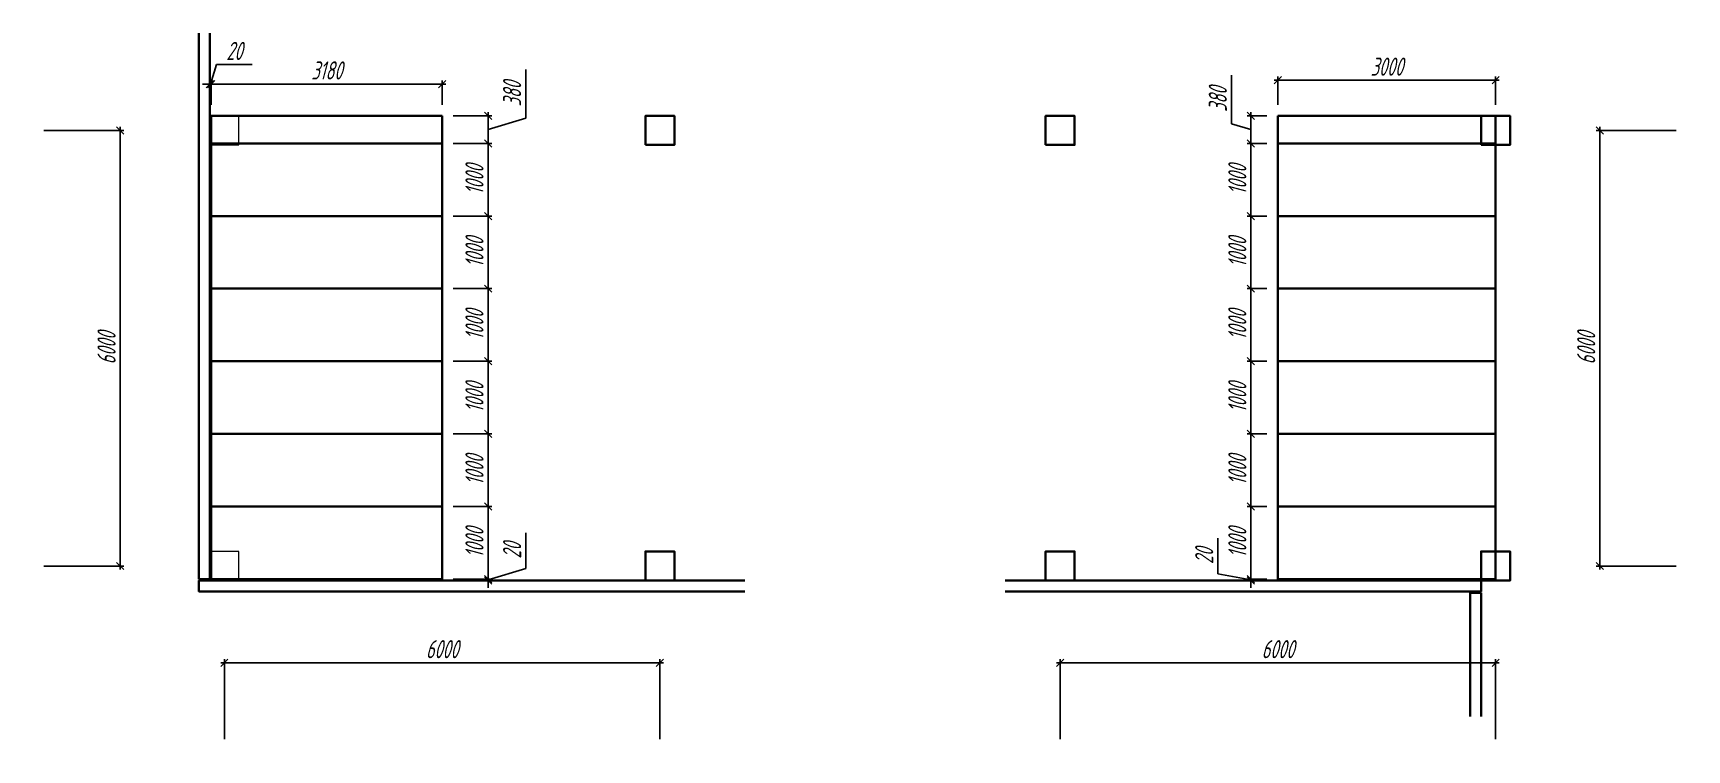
# Model space of a CAD drawing. Header units: millimetres. Extents: x -351329 to 406471, y -382937 to 111767.
# Drawn here: x -63294 to -40511, y -331202 to -321329 of the extents above; entities that cross this region are included whole.
import ezdxf

# ---------------------------------------------------------------- set-up
doc = ezdxf.new("R2010")
doc.units = ezdxf.units.MM
doc.linetypes.add('GOST2.303 4', pattern=[7, 5, -2, 0])
for name, color, linetype, lineweight in [('_Оси', 90, 'Continuous', 13), ('_Размеры', 120, 'Continuous', 13), ('_Сендвичи', 230, 'Continuous', 30), ('_Сендвичи кровля', 5, 'Continuous', 30), ('_Стены', 7, 'Continuous', 30), ('_Сэндвичи штрих', 7, 'Continuous', 5), ('выноска', 7, 'Continuous', 13)]:
    doc.layers.add(name, color=color, linetype=linetype, lineweight=lineweight)
doc.styles.add('СПДС_размеры', font='spdswin.shx', dxfattribs={"width": 0.8, "oblique": 15})
doc.dimstyles.new('СПДС', dxfattribs={"dimtxt": 2.5, "dimasz": 1, "dimexe": 0.5, "dimexo": 1.5, "dimtad": 1, "dimdec": 0, "dimtxsty": 'СПДС_размеры', "dimblk": 'OBLIQUE', "dimcen": 2.5, "dimdle": 0.5, "dimadec": 8, "dimazin": 0, "dimtfac": 1, "dimtdec": 0, "dimtix": 1, "dimtmove": 0, "dimatfit": 3, "dimfxl": 1, "dimarcsym": 0})

# ---------------------------------------------------------------- blocks, each defined once
blk = doc.blocks.new('_Oblique')
at = {"layer": 'выноска', "color": 0, "lineweight": -2}
blk.add_line((-0.5, -0.5), (0.5, 0.5), dxfattribs=at)
blk = doc.blocks.new('*D692')
at = {"layer": '_Оси', "color": 0, "lineweight": -2, "transparency": 16777216}
for p, q in [((-60709, -330002), (-54609, -330002)), ((-60659, -331052), (-60659, -329952)), ((-54659, -331052), (-54659, -329952))]:
    blk.add_line(p, q, dxfattribs=at)
at = {"layer": 'Defpoints', "color": 0, "transparency": 16777216}
for p in [(-54659, -330002), (-60659, -331202), (-54659, -331202)]:
    blk.add_point(p, dxfattribs=at)
at = {"layer": '_Оси', "color": 0, "lineweight": -2, "transparency": 16777216, "xscale": 100, "yscale": 100, "zscale": 100, "rotation": 180}
blk.add_blockref('_Oblique', (-60659, -330002), dxfattribs=at)
at = {"layer": '_Оси', "color": 0, "lineweight": -2, "transparency": 16777216, "xscale": 100, "yscale": 100, "zscale": 100}
blk.add_blockref('_Oblique', (-54659, -330002), dxfattribs=at)
at = {"layer": '_Оси', "color": 0, "lineweight": 25, "transparency": 16777216, "insert": (-57659, -329814.5), "char_height": 250, "attachment_point": 5, "style": 'СПДС_размеры'}
blk.add_mtext('6000', dxfattribs=at)
blk = doc.blocks.new('*D695')
at = {"layer": '_Оси', "color": 0, "lineweight": -2, "transparency": 16777216}
for p, q in [((-63144, -322669), (-62044, -322669)), ((-62094, -328719), (-62094, -322619)), ((-63144, -328669), (-62044, -328669))]:
    blk.add_line(p, q, dxfattribs=at)
at = {"layer": 'Defpoints', "color": 0, "transparency": 16777216}
for p in [(-63294, -322669), (-62094, -322669), (-63294, -328669)]:
    blk.add_point(p, dxfattribs=at)
at = {"layer": '_Оси', "color": 0, "lineweight": -2, "transparency": 16777216, "xscale": 100, "yscale": 100, "zscale": 100}
for p, rotation in [((-62094, -322669), 90), ((-62094, -328669), 270)]:
    blk.add_blockref('_Oblique', p, dxfattribs=dict(at, rotation=rotation))
at = {"layer": '_Оси', "color": 0, "lineweight": 25, "transparency": 16777216, "insert": (-62281.5, -325669), "char_height": 250, "attachment_point": 5, "rotation": 90, "style": 'СПДС_размеры'}
blk.add_mtext('6000', dxfattribs=at)
blk = doc.blocks.new('*D698')
at = {"layer": '_Размеры', "color": 0, "lineweight": -2, "ltscale": 100, "transparency": 16777216}
for p, q in [((-56507, -328703), (-56507, -328210)), ((-57026, -328859), (-56507, -328703)), ((-57026, -328849), (-57026, -328749)), ((-57509, -328849), (-56976, -328849)), ((-57509, -328869), (-56976, -328869)), ((-57026, -328849), (-57026, -328869)), ((-57026, -328849), (-57026, -328869)), ((-57026, -328869), (-57026, -328969))]:
    blk.add_line(p, q, dxfattribs=at)
at = {"layer": 'Defpoints', "color": 0, "ltscale": 100, "transparency": 16777216}
for p in [(-57659, -328849), (-57659, -328869), (-57026, -328869)]:
    blk.add_point(p, dxfattribs=at)
at = {"layer": '_Размеры', "color": 0, "lineweight": -2, "ltscale": 100, "transparency": 16777216, "xscale": 100, "yscale": 100, "zscale": 100}
for p, rotation in [((-57026, -328849), 270), ((-57026, -328869), 90)]:
    blk.add_blockref('_Oblique', p, dxfattribs=dict(at, rotation=rotation))
at = {"layer": '_Размеры', "color": 0, "ltscale": 100, "transparency": 16777216, "insert": (-56695, -328457), "char_height": 250, "attachment_point": 5, "rotation": 90, "style": 'СПДС_размеры'}
blk.add_mtext('20', dxfattribs=at)
blk = doc.blocks.new('*D699')
at = {"layer": '_Размеры', "color": 0, "lineweight": -2, "ltscale": 100, "transparency": 16777216}
for p, q in [((-57026, -328899), (-57026, -327799)), ((-57509, -327849), (-56976, -327849)), ((-57509, -328849), (-56976, -328849))]:
    blk.add_line(p, q, dxfattribs=at)
at = {"layer": 'Defpoints', "color": 0, "ltscale": 100, "transparency": 16777216}
for p in [(-57659, -327849), (-57026, -327849), (-57659, -328849)]:
    blk.add_point(p, dxfattribs=at)
at = {"layer": '_Размеры', "color": 0, "lineweight": -2, "ltscale": 100, "transparency": 16777216, "xscale": 100, "yscale": 100, "zscale": 100}
for p, rotation in [((-57026, -327849), 90), ((-57026, -328849), 270)]:
    blk.add_blockref('_Oblique', p, dxfattribs=dict(at, rotation=rotation))
at = {"layer": '_Размеры', "color": 0, "ltscale": 100, "transparency": 16777216, "insert": (-57213.5, -328349), "char_height": 250, "attachment_point": 5, "rotation": 90, "style": 'СПДС_размеры'}
blk.add_mtext('1000', dxfattribs=at)
blk = doc.blocks.new('*D700')
at = {"layer": '_Размеры', "color": 0, "lineweight": -2, "ltscale": 100, "transparency": 16777216}
for p, q in [((-57509, -326849), (-56976, -326849)), ((-57026, -327899), (-57026, -326799)), ((-57509, -327849), (-56976, -327849))]:
    blk.add_line(p, q, dxfattribs=at)
at = {"layer": 'Defpoints', "color": 0, "ltscale": 100, "transparency": 16777216}
for p in [(-57659, -326849), (-57026, -326849), (-57659, -327849)]:
    blk.add_point(p, dxfattribs=at)
at = {"layer": '_Размеры', "color": 0, "lineweight": -2, "ltscale": 100, "transparency": 16777216, "xscale": 100, "yscale": 100, "zscale": 100}
for p, rotation in [((-57026, -326849), 90), ((-57026, -327849), 270)]:
    blk.add_blockref('_Oblique', p, dxfattribs=dict(at, rotation=rotation))
at = {"layer": '_Размеры', "color": 0, "ltscale": 100, "transparency": 16777216, "insert": (-57213.5, -327349), "char_height": 250, "attachment_point": 5, "rotation": 90, "style": 'СПДС_размеры'}
blk.add_mtext('1000', dxfattribs=at)
blk = doc.blocks.new('*D701')
at = {"layer": '_Размеры', "color": 0, "lineweight": -2, "ltscale": 100, "transparency": 16777216}
for p, q in [((-57509, -325849), (-56976, -325849)), ((-57026, -326899), (-57026, -325799)), ((-57509, -326849), (-56976, -326849))]:
    blk.add_line(p, q, dxfattribs=at)
at = {"layer": 'Defpoints', "color": 0, "ltscale": 100, "transparency": 16777216}
for p in [(-57659, -325849), (-57026, -325849), (-57659, -326849)]:
    blk.add_point(p, dxfattribs=at)
at = {"layer": '_Размеры', "color": 0, "lineweight": -2, "ltscale": 100, "transparency": 16777216, "xscale": 100, "yscale": 100, "zscale": 100}
for p, rotation in [((-57026, -325849), 90), ((-57026, -326849), 270)]:
    blk.add_blockref('_Oblique', p, dxfattribs=dict(at, rotation=rotation))
at = {"layer": '_Размеры', "color": 0, "ltscale": 100, "transparency": 16777216, "insert": (-57213.5, -326349), "char_height": 250, "attachment_point": 5, "rotation": 90, "style": 'СПДС_размеры'}
blk.add_mtext('1000', dxfattribs=at)
blk = doc.blocks.new('*D702')
at = {"layer": '_Размеры', "color": 0, "lineweight": -2, "ltscale": 100, "transparency": 16777216}
for p, q in [((-57509, -324849), (-56976, -324849)), ((-57026, -325899), (-57026, -324799)), ((-57509, -325849), (-56976, -325849))]:
    blk.add_line(p, q, dxfattribs=at)
at = {"layer": 'Defpoints', "color": 0, "ltscale": 100, "transparency": 16777216}
for p in [(-57659, -324849), (-57026, -324849), (-57659, -325849)]:
    blk.add_point(p, dxfattribs=at)
at = {"layer": '_Размеры', "color": 0, "lineweight": -2, "ltscale": 100, "transparency": 16777216, "xscale": 100, "yscale": 100, "zscale": 100}
for p, rotation in [((-57026, -324849), 90), ((-57026, -325849), 270)]:
    blk.add_blockref('_Oblique', p, dxfattribs=dict(at, rotation=rotation))
at = {"layer": '_Размеры', "color": 0, "ltscale": 100, "transparency": 16777216, "insert": (-57213.5, -325349), "char_height": 250, "attachment_point": 5, "rotation": 90, "style": 'СПДС_размеры'}
blk.add_mtext('1000', dxfattribs=at)
blk = doc.blocks.new('*D703')
at = {"layer": '_Размеры', "color": 0, "lineweight": -2, "ltscale": 100, "transparency": 16777216}
for p, q in [((-57509, -323849), (-56976, -323849)), ((-57026, -324899), (-57026, -323799)), ((-57509, -324849), (-56976, -324849))]:
    blk.add_line(p, q, dxfattribs=at)
at = {"layer": 'Defpoints', "color": 0, "ltscale": 100, "transparency": 16777216}
for p in [(-57659, -323849), (-57026, -323849), (-57659, -324849)]:
    blk.add_point(p, dxfattribs=at)
at = {"layer": '_Размеры', "color": 0, "lineweight": -2, "ltscale": 100, "transparency": 16777216, "xscale": 100, "yscale": 100, "zscale": 100}
for p, rotation in [((-57026, -323849), 90), ((-57026, -324849), 270)]:
    blk.add_blockref('_Oblique', p, dxfattribs=dict(at, rotation=rotation))
at = {"layer": '_Размеры', "color": 0, "ltscale": 100, "transparency": 16777216, "insert": (-57213.5, -324349), "char_height": 250, "attachment_point": 5, "rotation": 90, "style": 'СПДС_размеры'}
blk.add_mtext('1000', dxfattribs=at)
blk = doc.blocks.new('*D704')
at = {"layer": '_Размеры', "color": 0, "lineweight": -2, "ltscale": 100, "transparency": 16777216}
for p, q in [((-57026, -323899), (-57026, -322799)), ((-57509, -322849), (-56976, -322849)), ((-57509, -323849), (-56976, -323849))]:
    blk.add_line(p, q, dxfattribs=at)
at = {"layer": 'Defpoints', "color": 0, "ltscale": 100, "transparency": 16777216}
for p in [(-57659, -322849), (-57026, -322849), (-57659, -323849)]:
    blk.add_point(p, dxfattribs=at)
at = {"layer": '_Размеры', "color": 0, "lineweight": -2, "ltscale": 100, "transparency": 16777216, "xscale": 100, "yscale": 100, "zscale": 100}
for p, rotation in [((-57026, -322849), 90), ((-57026, -323849), 270)]:
    blk.add_blockref('_Oblique', p, dxfattribs=dict(at, rotation=rotation))
at = {"layer": '_Размеры', "color": 0, "ltscale": 100, "transparency": 16777216, "insert": (-57213.5, -323349), "char_height": 250, "attachment_point": 5, "rotation": 90, "style": 'СПДС_размеры'}
blk.add_mtext('1000', dxfattribs=at)
blk = doc.blocks.new('*D705')
at = {"layer": '_Размеры', "color": 0, "lineweight": -2, "ltscale": 100, "transparency": 16777216}
for p, q in [((-56507, -322503), (-56507, -321832)), ((-57509, -322469), (-56976, -322469)), ((-57026, -322899), (-57026, -322419)), ((-57026, -322659), (-56507, -322503)), ((-57509, -322849), (-56976, -322849))]:
    blk.add_line(p, q, dxfattribs=at)
at = {"layer": 'Defpoints', "color": 0, "ltscale": 100, "transparency": 16777216}
for p in [(-57659, -322469), (-57026, -322469), (-57659, -322849)]:
    blk.add_point(p, dxfattribs=at)
at = {"layer": '_Размеры', "color": 0, "lineweight": -2, "ltscale": 100, "transparency": 16777216, "xscale": 100, "yscale": 100, "zscale": 100}
for p, rotation in [((-57026, -322469), 90), ((-57026, -322849), 270)]:
    blk.add_blockref('_Oblique', p, dxfattribs=dict(at, rotation=rotation))
at = {"layer": '_Размеры', "color": 0, "ltscale": 100, "transparency": 16777216, "insert": (-56695, -322168), "char_height": 250, "attachment_point": 5, "rotation": 90, "style": 'СПДС_размеры'}
blk.add_mtext('380', dxfattribs=at)
blk = doc.blocks.new('*D706')
at = {"layer": '_Размеры', "color": 0, "lineweight": -2, "ltscale": 100, "transparency": 16777216}
for p, q in [((-60849, -322031), (-60768, -321762)), ((-60768, -321762), (-60275, -321762)), ((-60859, -322031), (-60959, -322031)), ((-60859, -322319), (-60859, -321981)), ((-60859, -322031), (-60839, -322031)), ((-60859, -322031), (-60839, -322031)), ((-60839, -322319), (-60839, -321981)), ((-60839, -322031), (-60739, -322031))]:
    blk.add_line(p, q, dxfattribs=at)
at = {"layer": 'Defpoints', "color": 0, "ltscale": 100, "transparency": 16777216}
for p in [(-60839, -322031), (-60859, -322469), (-60839, -322469)]:
    blk.add_point(p, dxfattribs=at)
at = {"layer": '_Размеры', "color": 0, "lineweight": -2, "ltscale": 100, "transparency": 16777216, "xscale": 100, "yscale": 100, "zscale": 100}
blk.add_blockref('_Oblique', (-60859, -322031), dxfattribs=at)
at = {"layer": '_Размеры', "color": 0, "lineweight": -2, "ltscale": 100, "transparency": 16777216, "xscale": 100, "yscale": 100, "zscale": 100, "rotation": 180}
blk.add_blockref('_Oblique', (-60839, -322031), dxfattribs=at)
at = {"layer": '_Размеры', "color": 0, "ltscale": 100, "transparency": 16777216, "insert": (-60522, -321575), "char_height": 250, "attachment_point": 5, "style": 'СПДС_размеры'}
blk.add_mtext('20', dxfattribs=at)
blk = doc.blocks.new('*D707')
at = {"layer": '_Размеры', "color": 0, "lineweight": -2, "ltscale": 100, "transparency": 16777216}
for p, q in [((-60889, -322031), (-57609, -322031)), ((-60839, -322319), (-60839, -321981)), ((-57659, -322319), (-57659, -321981))]:
    blk.add_line(p, q, dxfattribs=at)
at = {"layer": 'Defpoints', "color": 0, "ltscale": 100, "transparency": 16777216}
for p in [(-57659, -322031), (-60839, -322469), (-57659, -322469)]:
    blk.add_point(p, dxfattribs=at)
at = {"layer": '_Размеры', "color": 0, "lineweight": -2, "ltscale": 100, "transparency": 16777216, "xscale": 100, "yscale": 100, "zscale": 100, "rotation": 180}
blk.add_blockref('_Oblique', (-60839, -322031), dxfattribs=at)
at = {"layer": '_Размеры', "color": 0, "lineweight": -2, "ltscale": 100, "transparency": 16777216, "xscale": 100, "yscale": 100, "zscale": 100}
blk.add_blockref('_Oblique', (-57659, -322031), dxfattribs=at)
at = {"layer": '_Размеры', "color": 0, "ltscale": 100, "transparency": 16777216, "insert": (-59249, -321843.5), "char_height": 250, "attachment_point": 5, "style": 'СПДС_размеры'}
blk.add_mtext('3180', dxfattribs=at)
blk = doc.blocks.new('*D709')
at = {"layer": '_Оси', "color": 0, "lineweight": -2, "transparency": 16777216}
for p, q in [((-43096, -330002), (-49196, -330002)), ((-49146, -331052), (-49146, -329952)), ((-43146, -331052), (-43146, -329952))]:
    blk.add_line(p, q, dxfattribs=at)
at = {"layer": 'Defpoints', "color": 0, "transparency": 16777216}
for p in [(-49146, -330002), (-49146, -331202), (-43146, -331202)]:
    blk.add_point(p, dxfattribs=at)
at = {"layer": '_Оси', "color": 0, "lineweight": -2, "transparency": 16777216, "xscale": 100, "yscale": 100, "zscale": 100, "rotation": 180}
blk.add_blockref('_Oblique', (-49146, -330002), dxfattribs=at)
at = {"layer": '_Оси', "color": 0, "lineweight": -2, "transparency": 16777216, "xscale": 100, "yscale": 100, "zscale": 100}
blk.add_blockref('_Oblique', (-43146, -330002), dxfattribs=at)
at = {"layer": '_Оси', "color": 0, "lineweight": 25, "transparency": 16777216, "insert": (-46146, -329814.5), "char_height": 250, "attachment_point": 5, "style": 'СПДС_размеры'}
blk.add_mtext('6000', dxfattribs=at)
blk = doc.blocks.new('*D708')
at = {"layer": '_Оси', "color": 0, "lineweight": -2, "transparency": 16777216}
for p, q in [((-40661, -322669), (-41761, -322669)), ((-41711, -328719), (-41711, -322619)), ((-40661, -328669), (-41761, -328669))]:
    blk.add_line(p, q, dxfattribs=at)
at = {"layer": 'Defpoints', "color": 0, "transparency": 16777216}
for p in [(-41711, -322669), (-40511, -322669), (-40511, -328669)]:
    blk.add_point(p, dxfattribs=at)
at = {"layer": '_Оси', "color": 0, "lineweight": -2, "transparency": 16777216, "xscale": 100, "yscale": 100, "zscale": 100}
for p, rotation in [((-41711, -322669), 90), ((-41711, -328669), 270)]:
    blk.add_blockref('_Oblique', p, dxfattribs=dict(at, rotation=rotation))
at = {"layer": '_Оси', "color": 0, "lineweight": 25, "transparency": 16777216, "insert": (-41898.5, -325669), "char_height": 250, "attachment_point": 5, "rotation": 90, "style": 'СПДС_размеры'}
blk.add_mtext('6000', dxfattribs=at)
blk = doc.blocks.new('*D710')
at = {"layer": '_Размеры', "color": 0, "lineweight": -2, "ltscale": 100, "transparency": 16777216}
for p, q in [((-46786, -322578), (-46786, -321907)), ((-46517, -322659), (-46786, -322578)), ((-46296, -322469), (-46567, -322469)), ((-46517, -322419), (-46517, -322899)), ((-46296, -322849), (-46567, -322849))]:
    blk.add_line(p, q, dxfattribs=at)
at = {"layer": 'Defpoints', "color": 0, "ltscale": 100, "transparency": 16777216}
for p in [(-46146, -322469), (-46517, -322849), (-46146, -322849)]:
    blk.add_point(p, dxfattribs=at)
at = {"layer": '_Размеры', "color": 0, "lineweight": -2, "ltscale": 100, "transparency": 16777216, "xscale": 100, "yscale": 100, "zscale": 100}
for p, rotation in [((-46517, -322469), 90), ((-46517, -322849), 270)]:
    blk.add_blockref('_Oblique', p, dxfattribs=dict(at, rotation=rotation))
at = {"layer": '_Размеры', "color": 0, "ltscale": 100, "transparency": 16777216, "insert": (-46973, -322243), "char_height": 250, "attachment_point": 5, "rotation": 90, "style": 'СПДС_размеры'}
blk.add_mtext('380', dxfattribs=at)
blk = doc.blocks.new('*D711')
at = {"layer": '_Размеры', "color": 0, "lineweight": -2, "ltscale": 100, "transparency": 16777216}
for p, q in [((-46517, -322799), (-46517, -323899)), ((-46296, -322849), (-46567, -322849)), ((-46296, -323849), (-46567, -323849))]:
    blk.add_line(p, q, dxfattribs=at)
at = {"layer": 'Defpoints', "color": 0, "ltscale": 100, "transparency": 16777216}
for p in [(-46146, -322849), (-46517, -323849), (-46146, -323849)]:
    blk.add_point(p, dxfattribs=at)
at = {"layer": '_Размеры', "color": 0, "lineweight": -2, "ltscale": 100, "transparency": 16777216, "xscale": 100, "yscale": 100, "zscale": 100}
for p, rotation in [((-46517, -322849), 90), ((-46517, -323849), 270)]:
    blk.add_blockref('_Oblique', p, dxfattribs=dict(at, rotation=rotation))
at = {"layer": '_Размеры', "color": 0, "ltscale": 100, "transparency": 16777216, "insert": (-46704.5, -323349), "char_height": 250, "attachment_point": 5, "rotation": 90, "style": 'СПДС_размеры'}
blk.add_mtext('1000', dxfattribs=at)
blk = doc.blocks.new('*D712')
at = {"layer": '_Размеры', "color": 0, "lineweight": -2, "ltscale": 100, "transparency": 16777216}
for p, q in [((-46296, -323849), (-46567, -323849)), ((-46517, -323799), (-46517, -324899)), ((-46296, -324849), (-46567, -324849))]:
    blk.add_line(p, q, dxfattribs=at)
at = {"layer": 'Defpoints', "color": 0, "ltscale": 100, "transparency": 16777216}
for p in [(-46146, -323849), (-46517, -324849), (-46146, -324849)]:
    blk.add_point(p, dxfattribs=at)
at = {"layer": '_Размеры', "color": 0, "lineweight": -2, "ltscale": 100, "transparency": 16777216, "xscale": 100, "yscale": 100, "zscale": 100}
for p, rotation in [((-46517, -323849), 90), ((-46517, -324849), 270)]:
    blk.add_blockref('_Oblique', p, dxfattribs=dict(at, rotation=rotation))
at = {"layer": '_Размеры', "color": 0, "ltscale": 100, "transparency": 16777216, "insert": (-46704.5, -324349), "char_height": 250, "attachment_point": 5, "rotation": 90, "style": 'СПДС_размеры'}
blk.add_mtext('1000', dxfattribs=at)
blk = doc.blocks.new('*D713')
at = {"layer": '_Размеры', "color": 0, "lineweight": -2, "ltscale": 100, "transparency": 16777216}
for p, q in [((-46296, -324849), (-46567, -324849)), ((-46517, -324799), (-46517, -325899)), ((-46296, -325849), (-46567, -325849))]:
    blk.add_line(p, q, dxfattribs=at)
at = {"layer": 'Defpoints', "color": 0, "ltscale": 100, "transparency": 16777216}
for p in [(-46146, -324849), (-46517, -325849), (-46146, -325849)]:
    blk.add_point(p, dxfattribs=at)
at = {"layer": '_Размеры', "color": 0, "lineweight": -2, "ltscale": 100, "transparency": 16777216, "xscale": 100, "yscale": 100, "zscale": 100}
for p, rotation in [((-46517, -324849), 90), ((-46517, -325849), 270)]:
    blk.add_blockref('_Oblique', p, dxfattribs=dict(at, rotation=rotation))
at = {"layer": '_Размеры', "color": 0, "ltscale": 100, "transparency": 16777216, "insert": (-46704.5, -325349), "char_height": 250, "attachment_point": 5, "rotation": 90, "style": 'СПДС_размеры'}
blk.add_mtext('1000', dxfattribs=at)
blk = doc.blocks.new('*D714')
at = {"layer": '_Размеры', "color": 0, "lineweight": -2, "ltscale": 100, "transparency": 16777216}
for p, q in [((-46296, -325849), (-46567, -325849)), ((-46517, -325799), (-46517, -326899)), ((-46296, -326849), (-46567, -326849))]:
    blk.add_line(p, q, dxfattribs=at)
at = {"layer": 'Defpoints', "color": 0, "ltscale": 100, "transparency": 16777216}
for p in [(-46146, -325849), (-46517, -326849), (-46146, -326849)]:
    blk.add_point(p, dxfattribs=at)
at = {"layer": '_Размеры', "color": 0, "lineweight": -2, "ltscale": 100, "transparency": 16777216, "xscale": 100, "yscale": 100, "zscale": 100}
for p, rotation in [((-46517, -325849), 90), ((-46517, -326849), 270)]:
    blk.add_blockref('_Oblique', p, dxfattribs=dict(at, rotation=rotation))
at = {"layer": '_Размеры', "color": 0, "ltscale": 100, "transparency": 16777216, "insert": (-46704.5, -326349), "char_height": 250, "attachment_point": 5, "rotation": 90, "style": 'СПДС_размеры'}
blk.add_mtext('1000', dxfattribs=at)
blk = doc.blocks.new('*D715')
at = {"layer": '_Размеры', "color": 0, "lineweight": -2, "ltscale": 100, "transparency": 16777216}
for p, q in [((-46296, -326849), (-46567, -326849)), ((-46517, -326799), (-46517, -327899)), ((-46296, -327849), (-46567, -327849))]:
    blk.add_line(p, q, dxfattribs=at)
at = {"layer": 'Defpoints', "color": 0, "ltscale": 100, "transparency": 16777216}
for p in [(-46146, -326849), (-46517, -327849), (-46146, -327849)]:
    blk.add_point(p, dxfattribs=at)
at = {"layer": '_Размеры', "color": 0, "lineweight": -2, "ltscale": 100, "transparency": 16777216, "xscale": 100, "yscale": 100, "zscale": 100}
for p, rotation in [((-46517, -326849), 90), ((-46517, -327849), 270)]:
    blk.add_blockref('_Oblique', p, dxfattribs=dict(at, rotation=rotation))
at = {"layer": '_Размеры', "color": 0, "ltscale": 100, "transparency": 16777216, "insert": (-46704.5, -327349), "char_height": 250, "attachment_point": 5, "rotation": 90, "style": 'СПДС_размеры'}
blk.add_mtext('1000', dxfattribs=at)
blk = doc.blocks.new('*D716')
at = {"layer": '_Размеры', "color": 0, "lineweight": -2, "ltscale": 100, "transparency": 16777216}
for p, q in [((-46517, -327799), (-46517, -328899)), ((-46296, -327849), (-46567, -327849)), ((-46296, -328849), (-46567, -328849))]:
    blk.add_line(p, q, dxfattribs=at)
at = {"layer": 'Defpoints', "color": 0, "ltscale": 100, "transparency": 16777216}
for p in [(-46146, -327849), (-46517, -328849), (-46146, -328849)]:
    blk.add_point(p, dxfattribs=at)
at = {"layer": '_Размеры', "color": 0, "lineweight": -2, "ltscale": 100, "transparency": 16777216, "xscale": 100, "yscale": 100, "zscale": 100}
for p, rotation in [((-46517, -327849), 90), ((-46517, -328849), 270)]:
    blk.add_blockref('_Oblique', p, dxfattribs=dict(at, rotation=rotation))
at = {"layer": '_Размеры', "color": 0, "ltscale": 100, "transparency": 16777216, "insert": (-46704.5, -328349), "char_height": 250, "attachment_point": 5, "rotation": 90, "style": 'СПДС_размеры'}
blk.add_mtext('1000', dxfattribs=at)
blk = doc.blocks.new('*D717')
at = {"layer": '_Размеры', "color": 0, "lineweight": -2, "ltscale": 100, "transparency": 16777216}
for p, q in [((-46973, -328778), (-46973, -328285)), ((-46517, -328849), (-46517, -328749)), ((-46517, -328859), (-46973, -328778)), ((-46296, -328849), (-46567, -328849)), ((-46267, -328869), (-46567, -328869)), ((-46517, -328849), (-46517, -328869)), ((-46517, -328849), (-46517, -328869)), ((-46517, -328869), (-46517, -328969))]:
    blk.add_line(p, q, dxfattribs=at)
at = {"layer": 'Defpoints', "color": 0, "ltscale": 100, "transparency": 16777216}
for p in [(-46517, -328869), (-46146, -328849), (-46117, -328869)]:
    blk.add_point(p, dxfattribs=at)
at = {"layer": '_Размеры', "color": 0, "lineweight": -2, "ltscale": 100, "transparency": 16777216, "xscale": 100, "yscale": 100, "zscale": 100}
for p, rotation in [((-46517, -328849), 270), ((-46517, -328869), 90)]:
    blk.add_blockref('_Oblique', p, dxfattribs=dict(at, rotation=rotation))
at = {"layer": '_Размеры', "color": 0, "ltscale": 100, "transparency": 16777216, "insert": (-47161, -328532), "char_height": 250, "attachment_point": 5, "rotation": 90, "style": 'СПДС_размеры'}
blk.add_mtext('20', dxfattribs=at)
blk = doc.blocks.new('*D718')
at = {"layer": '_Размеры', "color": 0, "lineweight": -2, "ltscale": 100, "transparency": 16777216}
for p, q in [((-46196, -321979), (-43096, -321979)), ((-46146, -322319), (-46146, -321929)), ((-43146, -322319), (-43146, -321929))]:
    blk.add_line(p, q, dxfattribs=at)
at = {"layer": 'Defpoints', "color": 0, "ltscale": 100, "transparency": 16777216}
for p in [(-43146, -321979), (-46146, -322469), (-43146, -322469)]:
    blk.add_point(p, dxfattribs=at)
at = {"layer": '_Размеры', "color": 0, "lineweight": -2, "ltscale": 100, "transparency": 16777216, "xscale": 100, "yscale": 100, "zscale": 100, "rotation": 180}
blk.add_blockref('_Oblique', (-46146, -321979), dxfattribs=at)
at = {"layer": '_Размеры', "color": 0, "lineweight": -2, "ltscale": 100, "transparency": 16777216, "xscale": 100, "yscale": 100, "zscale": 100}
blk.add_blockref('_Oblique', (-43146, -321979), dxfattribs=at)
at = {"layer": '_Размеры', "color": 0, "ltscale": 100, "transparency": 16777216, "insert": (-44646, -321791.5), "char_height": 250, "attachment_point": 5, "style": 'СПДС_размеры'}
blk.add_mtext('3000', dxfattribs=at)

msp = doc.modelspace()

# ---------------------------------------------------------------- linework, layer by layer
at = {"layer": '_Сендвичи', "ltscale": 100}
for points in [[(-61009, -321329), (-61009, -328849), (-60859, -328849), (-60859, -321329)], [(-53487, -328869), (-61009, -328869), (-61009, -329019), (-53487, -329019)], [(-49901, -329019), (-43346, -329019), (-43346, -328869), (-49901, -328869)], [(-43346, -330742), (-43346, -329039), (-43496, -329039), (-43496, -330742)]]:
    msp.add_lwpolyline(points, dxfattribs=at)
at = {"layer": '_Сендвичи кровля', "ltscale": 100}
for p, q in [((-60839, -322469), (-57659, -322469)), ((-60839, -322469), (-60839, -328849)), ((-57659, -322469), (-57659, -328849)), ((-43146, -322469), (-46146, -322469)), ((-46146, -322469), (-46146, -328849)), ((-43146, -328849), (-43146, -322469)), ((-60839, -322849), (-57659, -322849)), ((-46146, -322849), (-43146, -322849)), ((-60839, -323849), (-57659, -323849)), ((-46146, -323849), (-43146, -323849)), ((-60839, -324849), (-57659, -324849)), ((-46146, -324849), (-43146, -324849)), ((-60839, -325849), (-57659, -325849)), ((-46146, -325849), (-43146, -325849)), ((-60839, -326849), (-57659, -326849)), ((-46146, -326849), (-43146, -326849)), ((-60839, -327849), (-57659, -327849)), ((-46146, -327849), (-43146, -327849)), ((-60839, -328849), (-57659, -328849)), ((-46146, -328849), (-43146, -328849))]:
    msp.add_line(p, q, dxfattribs=at)
at = {"layer": '_Стены', "ltscale": 100}
for points in [[(-54859, -322869), (-54459, -322869), (-54459, -322469), (-54859, -322469)], [(-49346, -322869), (-48946, -322869), (-48946, -322469), (-49346, -322469)], [(-43346, -322869), (-42946, -322869), (-42946, -322469), (-43346, -322469)], [(-54859, -328869), (-54459, -328869), (-54459, -328469), (-54859, -328469)], [(-49346, -328869), (-48946, -328869), (-48946, -328469), (-49346, -328469)], [(-43346, -328869), (-42946, -328869), (-42946, -328469), (-43346, -328469)]]:
    msp.add_lwpolyline(points, close=True, dxfattribs=at)
at = {"layer": '_Сэндвичи штрих', "linetype": 'GOST2.303 4', "ltscale": 100}
for points in [[(-60859, -322869), (-60459, -322869), (-60459, -322469), (-60859, -322469)], [(-60859, -328869), (-60459, -328869), (-60459, -328469), (-60859, -328469)]]:
    msp.add_lwpolyline(points, close=True, dxfattribs=at)

# ---------------------------------------------------------------- dimensions: what is measured, and where the dimension line sits
at = {"layer": '_Оси', "lineweight": 25}
for base, p1, p2, angle, picture, middle in [((-62094, -322669), (-63294, -328669), (-63294, -322669), 270, '*D695', (-62281.5, -325669)), ((-41711, -322669), (-40511, -328669), (-40511, -322669), 270, '*D708', (-41898.5, -325669)), ((-49146, -330002), (-43146, -331202), (-49146, -331202), 180, '*D709', (-46146, -329814.5))]:
    dim = msp.add_linear_dim(base=base, p1=p1, p2=p2, angle=angle, dimstyle='СПДС', override={"dimscale": 100}, dxfattribs=at)
    dim.commit()
    dim.dimension.update_dxf_attribs({"geometry": picture, "text_midpoint": middle})
dim = msp.add_linear_dim(base=(-54659, -330002), p1=(-60659, -331202), p2=(-54659, -331202), dimstyle='СПДС', override={"dimscale": 100}, dxfattribs=at)
dim.commit()
dim.dimension.update_dxf_attribs({"geometry": '*D692', "text_midpoint": (-57659, -329814.5)})
at = {"layer": '_Размеры', "ltscale": 100}
for base, p1, p2, picture, middle in [((-60839, -322031), (-60859, -322469), (-60839, -322469), '*D706', (-60705.9, -321574.8)), ((-57659, -322031), (-60839, -322469), (-57659, -322469), '*D707', (-59249, -321843.5)), ((-43146, -321979), (-46146, -322469), (-43146, -322469), '*D718', (-44646, -321791.5))]:
    dim = msp.add_linear_dim(base=base, p1=p1, p2=p2, dimstyle='СПДС', override={"dimscale": 100, "dimtix": 0, "dimtmove": 1}, dxfattribs=at)
    dim.commit()
    dim.dimension.update_dxf_attribs({"geometry": picture, "text_midpoint": middle})
for base, p1, p2, picture, middle in [((-57026, -322469), (-57659, -322849), (-57659, -322469), '*D705', (-56694.7, -322440.9)), ((-46517, -322849), (-46146, -322469), (-46146, -322849), '*D710', (-46973.2, -322515.9)), ((-57026, -322849), (-57659, -323849), (-57659, -322849), '*D704', (-57213.5, -323349)), ((-46517, -323849), (-46146, -322849), (-46146, -323849), '*D711', (-46704.5, -323349)), ((-57026, -323849), (-57659, -324849), (-57659, -323849), '*D703', (-57213.5, -324349)), ((-46517, -324849), (-46146, -323849), (-46146, -324849), '*D712', (-46704.5, -324349)), ((-57026, -324849), (-57659, -325849), (-57659, -324849), '*D702', (-57213.5, -325349)), ((-46517, -325849), (-46146, -324849), (-46146, -325849), '*D713', (-46704.5, -325349)), ((-57026, -325849), (-57659, -326849), (-57659, -325849), '*D701', (-57213.5, -326349)), ((-46517, -326849), (-46146, -325849), (-46146, -326849), '*D714', (-46704.5, -326349)), ((-57026, -326849), (-57659, -327849), (-57659, -326849), '*D700', (-57213.5, -327349)), ((-46517, -327849), (-46146, -326849), (-46146, -327849), '*D715', (-46704.5, -327349)), ((-57026, -327849), (-57659, -328849), (-57659, -327849), '*D699', (-57213.5, -328349)), ((-46517, -328849), (-46146, -327849), (-46146, -328849), '*D716', (-46704.5, -328349)), ((-57026, -328869), (-57659, -328849), (-57659, -328869), '*D698', (-56694.7, -328640.9))]:
    dim = msp.add_linear_dim(base=base, p1=p1, p2=p2, angle=90, dimstyle='СПДС', override={"dimscale": 100, "dimtix": 0, "dimtmove": 1}, dxfattribs=at)
    dim.commit()
    dim.dimension.update_dxf_attribs({"geometry": picture, "text_midpoint": middle})
dim = msp.add_linear_dim(base=(-46517, -328869), p1=(-46146, -328849), p2=(-46117, -328869), angle=90, dimstyle='СПДС', override={"dimscale": 100, "dimtix": 0, "dimtmove": 1}, dxfattribs=at)
dim.commit()
dim.dimension.update_dxf_attribs({"geometry": '*D717', "text_midpoint": (-46973.2, -328715.9), "dimtype": 160})

doc.saveas('drawing.dxf')
